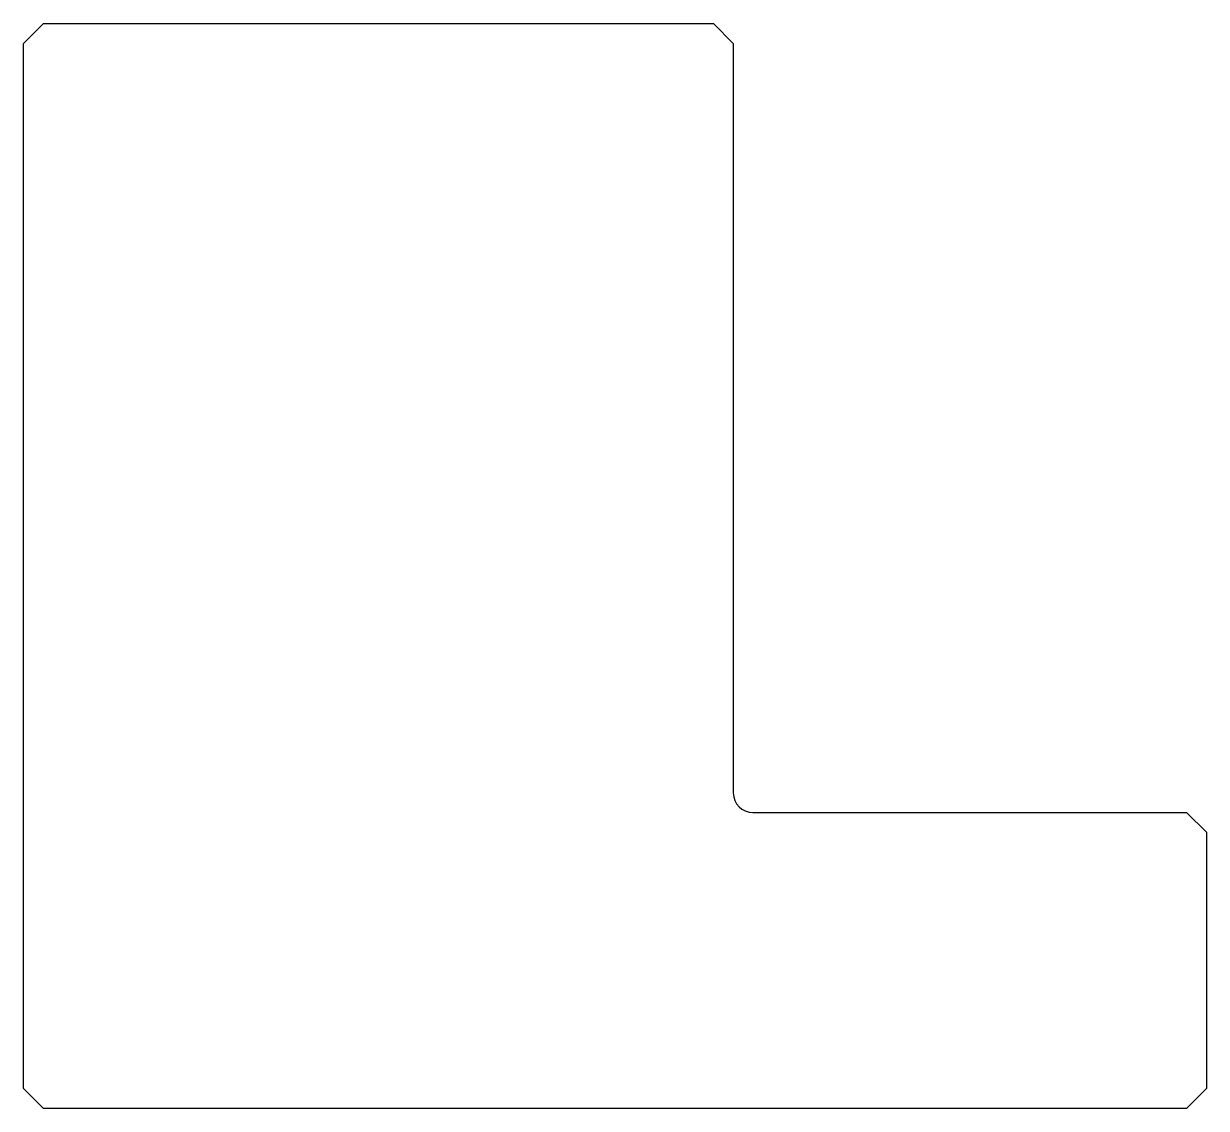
# Model space of a CAD drawing. Header units: metres. Extents: x 67.8 to 127.8, y 124.7 to 179.7.
import ezdxf

# ---------------------------------------------------------------- set-up
doc = ezdxf.new("R2010")
doc.units = ezdxf.units.M

msp = doc.modelspace()

# ---------------------------------------------------------------- linework, layer by layer
for p, q in [((67.834444, 178.746514), (68.834444, 179.746514)), ((68.834444, 179.746514), (102.834444, 179.746514)), ((102.834444, 179.746514), (103.834444, 178.746514)), ((67.834444, 125.746514), (67.834444, 178.746514)), ((103.834444, 178.746514), (103.834444, 140.746514)), ((104.834444, 139.746514), (126.834444, 139.746514)), ((127.834444, 138.746514), (126.834444, 139.746514)), ((127.834444, 138.746514), (127.834444, 125.746514)), ((67.834444, 125.746514), (68.834444, 124.746514)), ((126.834444, 124.746514), (127.834444, 125.746514)), ((126.834444, 124.746514), (68.834444, 124.746514))]:
    msp.add_line(p, q)
msp.add_arc((104.834444, 140.746514), 1, 180, 270)

doc.saveas('drawing.dxf')
